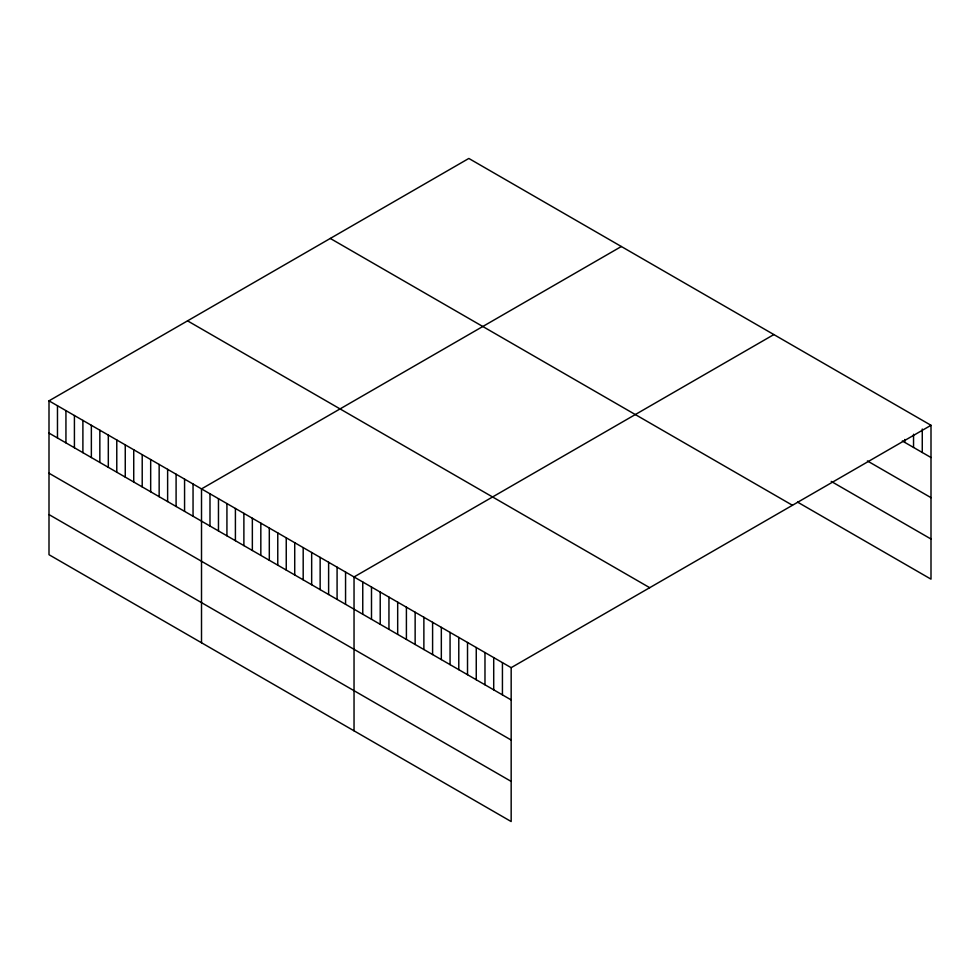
<?xml version="1.0" encoding="UTF-8"?>
<svg xmlns="http://www.w3.org/2000/svg" width="980" height="980" viewBox="0 0 980 980"><rect width="100%" height="100%" fill="white"/><g stroke="black" fill="none" stroke-linecap="round" stroke-linejoin="round"><path stroke-width="1.47" d="M49 400.845L511.168 667.674L511.168 821.546L49 554.705L49 400.845L468.832 158.454L931 425.296L931 579.155L797.561 502.115M621.345 246.507L201.513 488.898L201.513 642.77M773.857 334.572L354.037 576.951L354.037 730.823M511.168 667.674L931 425.296M902.311 440.963L931 457.525M867.398 460.943L931 497.669M831.236 481.413L931 539.012M330.285 238.446L792.452 505.276M187.548 320.852L649.716 587.694M49 433.087L511.168 699.916M49 473.218L511.168 740.047M49 514.574L511.168 781.403M922.266 429.044L922.266 452.491M913.544 434.263L913.544 447.444M904.81 439.469L904.81 442.409M502.434 662.639L502.434 694.869M493.712 657.592L493.712 689.834M484.978 652.558L484.978 684.787M476.255 647.511L476.255 679.753M467.521 642.476L467.521 674.706M458.787 637.441L458.787 669.671M450.065 632.394L450.065 664.636M441.331 627.359L441.331 659.589M432.596 622.312L432.596 654.554M423.875 617.278L423.875 649.507M415.14 612.231L415.14 644.473M406.406 607.196L406.406 639.426M397.684 602.149L397.684 634.391M388.95 597.114L388.95 629.344M380.216 592.079L380.216 624.309M371.494 587.032L371.494 619.274M362.759 581.998L362.759 614.227M345.56 572.063L345.56 604.293M337.083 567.175L337.083 599.405M328.619 562.275L328.619 594.517M320.142 557.387L320.142 589.617M311.665 552.5L311.665 584.729M303.188 547.6L303.188 579.841M294.723 542.712L294.723 574.942M286.246 537.824L286.246 570.054M277.769 532.924L277.769 565.166M269.304 528.036L269.304 560.266M260.827 523.149L260.827 555.378M252.35 518.249L252.35 550.49M243.885 513.361L243.885 545.591M235.408 508.473L235.408 540.703M226.931 503.573L226.931 535.815M218.467 498.685L218.467 530.915M209.989 493.798L209.989 526.027M193.048 484.01L193.048 516.24M184.571 479.11L184.571 511.352M176.094 474.222L176.094 506.464M167.629 469.334L167.629 501.564M159.152 464.434L159.152 496.676M150.675 459.547L150.675 491.788M142.21 454.659L142.21 486.889M133.733 449.759L133.733 482.001M125.256 444.871L125.256 477.113M116.779 439.983L116.779 472.213M108.315 435.083L108.315 467.325M99.838 430.196L99.838 462.438M91.361 425.308L91.361 457.538M82.896 420.408L82.896 452.65M74.419 415.52L74.419 447.762M65.942 410.632L65.942 442.862M57.477 405.732L57.477 437.974"/></g></svg>
